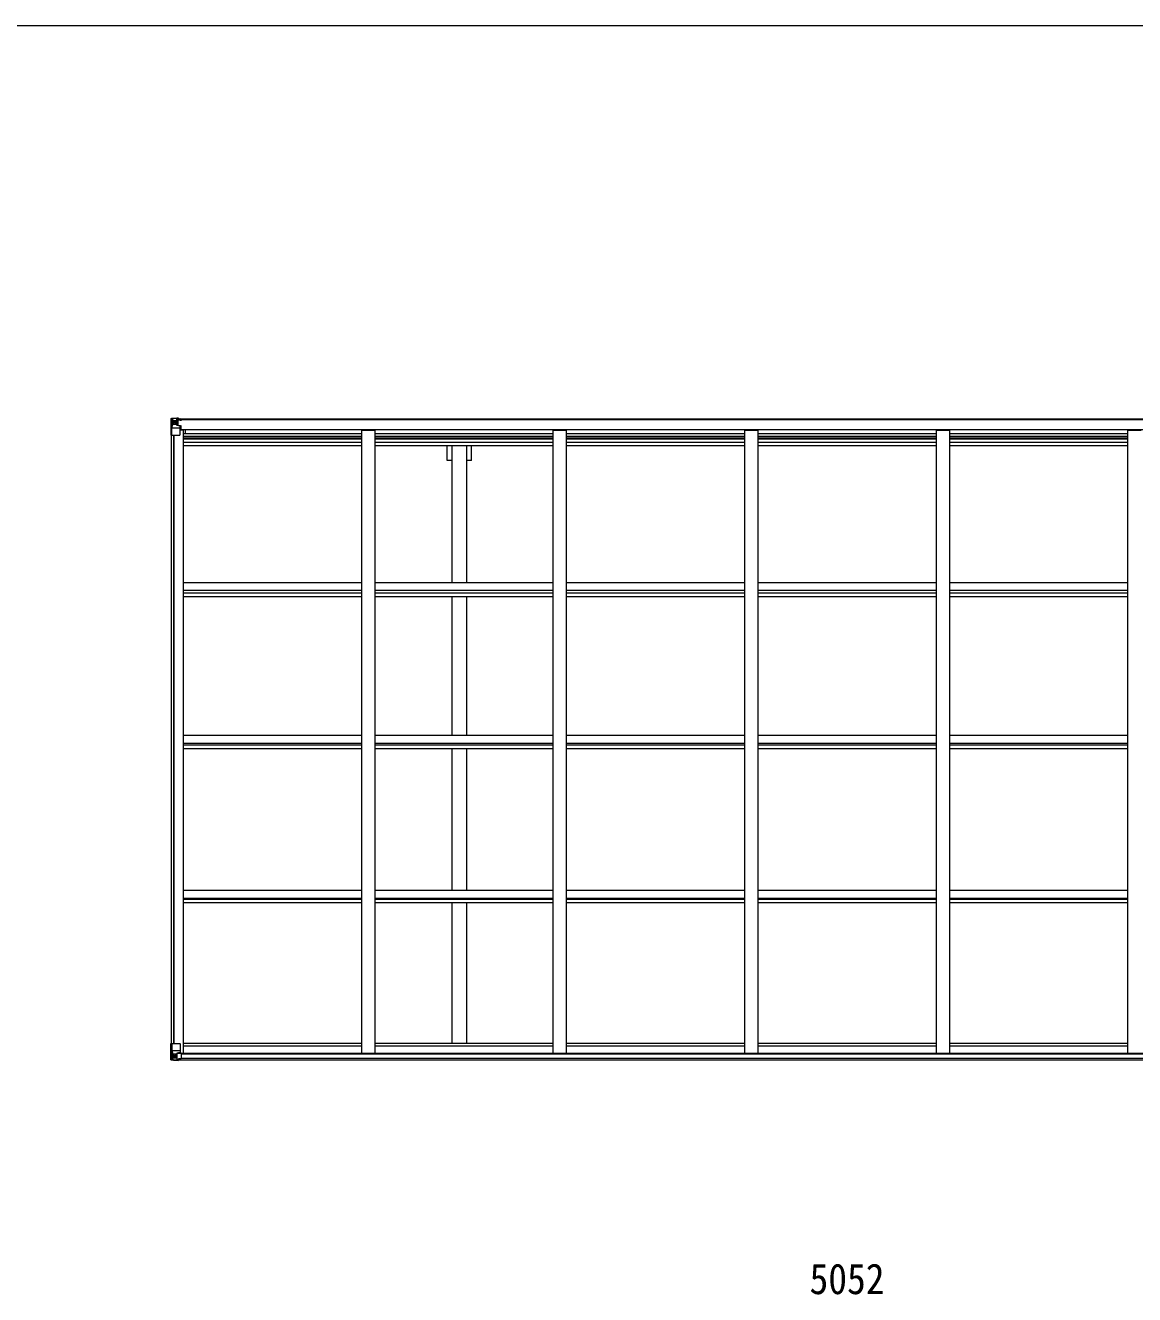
# Model space of a CAD drawing. Units: millimetres at full size, sheet at 1:30; details may follow other scales. Extents: x -8385 to 8479, y -5853 to 5787.
# Drawn here: x 31 to 4177, y 1041 to 5787 of the extents above; entities that cross this region are included whole.
import ezdxf
from ezdxf.enums import TextEntityAlignment as Align

# ---------------------------------------------------------------- set-up
doc = ezdxf.new("R2010")
doc.units = ezdxf.units.MM
doc.header["$LTSCALE"] = 30
for name, color, linetype, lineweight in [('0-1_本体', 4, 'Continuous', 9), ('0-2_部品', 7, 'Continuous', 9), ('0-A_寸法', 6, 'Continuous', 9), ('F-0_240', 7, 'Continuous', 9)]:
    doc.layers.add(name, color=color, linetype=linetype, lineweight=lineweight)
doc.styles.add('ＭＳ ゴシック', font='')
doc.styles.get('ＭＳ ゴシック').set_extended_font_data('MS Gothic')

msp = doc.modelspace()

# ---------------------------------------------------------------- linework, layer by layer
at = {"layer": '0-1_本体'}
for p, q in [((598.7, 4316.31), (5607.7, 4316.31)), ((598.7, 4314.25), (5607.7, 4314.25)), ((609.2, 4274.62), (622.2, 4274.62)), ((622.2, 1944.1), (622.2, 4274.62)), ((629.7, 4276.05), (5576.7, 4276.05)), ((629.7, 4260.97), (629.7, 4276.05)), ((1288.2, 4274.21), (1338.2, 4274.21)), ((1288.2, 1944.1), (1288.2, 4274.21)), ((1338.2, 1944.1), (1338.2, 4274.21)), ((2004.2, 4274.21), (2054.2, 4274.21)), ((2004.2, 1944.1), (2004.2, 4274.21)), ((2054.2, 1944.1), (2054.2, 4274.21)), ((2720.2, 4274.21), (2770.2, 4274.21)), ((2720.2, 1944.1), (2720.2, 4274.21)), ((2770.2, 1944.1), (2770.2, 4274.21)), ((3436.2, 4274.21), (3486.2, 4274.21)), ((3436.2, 1944.1), (3436.2, 4274.21)), ((3486.2, 1944.1), (3486.2, 4274.21)), ((4152.2, 4274.21), (4202.2, 4274.21)), ((4152.2, 1944.1), (4152.2, 4274.21)), ((577.2, 1980.45), (577.2, 4255.54)), ((586.2, 1980.45), (586.2, 4255.54)), ((586.9, 1980.45), (586.9, 4255.54)), ((622.2, 4260.97), (1288.2, 4260.97)), ((622.2, 4251.61), (1288.2, 4251.61)), ((622.2, 4244.53), (1288.2, 4244.53)), ((622.2, 4240.75), (1288.2, 4240.75)), ((622.2, 4229.4), (1288.2, 4229.4)), ((1338.2, 4260.97), (2004.2, 4260.97)), ((1338.2, 4251.61), (2004.2, 4251.61)), ((1338.2, 4244.53), (2004.2, 4244.53)), ((1338.2, 4240.75), (2004.2, 4240.75)), ((1338.2, 4229.4), (2004.2, 4229.4)), ((2054.2, 4260.97), (2720.2, 4260.97)), ((2054.2, 4251.61), (2720.2, 4251.61)), ((2054.2, 4244.53), (2720.2, 4244.53)), ((2054.2, 4240.75), (2720.2, 4240.75)), ((2054.2, 4229.4), (2720.2, 4229.4)), ((2770.2, 4260.97), (3436.2, 4260.97)), ((2770.2, 4251.61), (3436.2, 4251.61)), ((2770.2, 4244.53), (3436.2, 4244.53)), ((2770.2, 4240.75), (3436.2, 4240.75)), ((2770.2, 4229.4), (3436.2, 4229.4)), ((3486.2, 4260.97), (4152.2, 4260.97)), ((3486.2, 4251.61), (4152.2, 4251.61)), ((3486.2, 4244.53), (4152.2, 4244.53)), ((3486.2, 4240.75), (4152.2, 4240.75)), ((3486.2, 4229.4), (4152.2, 4229.4)), ((622.2, 4216.58), (1288.2, 4216.58)), ((1338.2, 4216.58), (2004.2, 4216.58)), ((1625.7, 3704.17), (1625.7, 4216.58)), ((1680.7, 3704.17), (1680.7, 4216.58)), ((1698.4, 4160.31), (1698.4, 4216.58)), ((2054.2, 4216.58), (2720.2, 4216.58)), ((2770.2, 4216.58), (3436.2, 4216.58)), ((3486.2, 4216.58), (4152.2, 4216.58)), ((1698.4, 4160.31), (1680.7, 4160.31)), ((622.2, 3704.17), (1288.2, 3704.17)), ((1338.2, 3704.17), (2004.2, 3704.17)), ((2054.2, 3704.17), (2720.2, 3704.17)), ((2770.2, 3704.17), (3436.2, 3704.17)), ((3486.2, 3704.17), (4152.2, 3704.17)), ((622.2, 3675.17), (1288.2, 3675.17)), ((622.2, 3665.2), (1288.2, 3665.2)), ((1338.2, 3675.17), (2004.2, 3675.17)), ((1338.2, 3665.2), (2004.2, 3665.2)), ((2054.2, 3675.17), (2720.2, 3675.17)), ((2054.2, 3665.2), (2720.2, 3665.2)), ((2770.2, 3675.17), (3436.2, 3675.17)), ((2770.2, 3665.2), (3436.2, 3665.2)), ((3486.2, 3675.17), (4152.2, 3675.17)), ((3486.2, 3665.2), (4152.2, 3665.2)), ((622.2, 3652.36), (1288.2, 3652.36)), ((1338.2, 3652.36), (2004.2, 3652.36)), ((1625.7, 3133.22), (1625.7, 3652.36)), ((1680.7, 3133.22), (1680.7, 3652.36)), ((2054.2, 3652.36), (2720.2, 3652.36)), ((2770.2, 3652.36), (3436.2, 3652.36)), ((3486.2, 3652.36), (4152.2, 3652.36)), ((622.2, 3133.22), (1288.2, 3133.22)), ((1338.2, 3133.22), (2004.2, 3133.22)), ((2054.2, 3133.22), (2720.2, 3133.22)), ((2770.2, 3133.22), (3436.2, 3133.22)), ((3486.2, 3133.22), (4152.2, 3133.22)), ((622.2, 3103.78), (1288.2, 3103.78)), ((622.2, 3096.62), (1288.2, 3096.62)), ((1338.2, 3103.78), (2004.2, 3103.78)), ((1338.2, 3096.62), (2004.2, 3096.62)), ((2054.2, 3103.78), (2720.2, 3103.78)), ((2054.2, 3096.62), (2720.2, 3096.62)), ((2770.2, 3103.78), (3436.2, 3103.78)), ((2770.2, 3096.62), (3436.2, 3096.62)), ((3486.2, 3103.78), (4152.2, 3103.78)), ((3486.2, 3096.62), (4152.2, 3096.62)), ((622.2, 3083.66), (1288.2, 3083.66)), ((1338.2, 3083.66), (2004.2, 3083.66)), ((1625.7, 2553.99), (1625.7, 3083.66)), ((1680.7, 2553.99), (1680.7, 3083.66)), ((2054.2, 3083.66), (2720.2, 3083.66)), ((2770.2, 3083.66), (3436.2, 3083.66)), ((3486.2, 3083.66), (4152.2, 3083.66)), ((622.2, 2553.99), (1288.2, 2553.99)), ((622.2, 2524.18), (1288.2, 2524.18)), ((622.2, 2520.39), (1288.2, 2520.39)), ((1338.2, 2553.99), (2004.2, 2553.99)), ((1338.2, 2524.18), (2004.2, 2524.18)), ((1338.2, 2520.39), (2004.2, 2520.39)), ((2054.2, 2553.99), (2720.2, 2553.99)), ((2054.2, 2524.18), (2720.2, 2524.18)), ((2054.2, 2520.39), (2720.2, 2520.39)), ((2770.2, 2553.99), (3436.2, 2553.99)), ((2770.2, 2524.18), (3436.2, 2524.18)), ((2770.2, 2520.39), (3436.2, 2520.39)), ((3486.2, 2553.99), (4152.2, 2553.99)), ((3486.2, 2524.18), (4152.2, 2524.18)), ((3486.2, 2520.39), (4152.2, 2520.39)), ((622.2, 2507.37), (1288.2, 2507.37)), ((1338.2, 2507.37), (2004.2, 2507.37)), ((1625.7, 1981.32), (1625.7, 2507.37)), ((1680.7, 1981.32), (1680.7, 2507.37)), ((2054.2, 2507.37), (2720.2, 2507.37)), ((2770.2, 2507.37), (3436.2, 2507.37)), ((3486.2, 2507.37), (4152.2, 2507.37)), ((622.2, 1981.32), (1288.2, 1981.32)), ((622.2, 1972.2), (1288.2, 1972.2)), ((1338.2, 1981.32), (2004.2, 1981.32)), ((1338.2, 1972.2), (2004.2, 1972.2)), ((2054.2, 1981.32), (2720.2, 1981.32)), ((2054.2, 1972.2), (2720.2, 1972.2)), ((2770.2, 1981.32), (3436.2, 1981.32)), ((2770.2, 1972.2), (3436.2, 1972.2)), ((3486.2, 1981.32), (4152.2, 1981.32)), ((3486.2, 1972.2), (4152.2, 1972.2)), ((603.7, 1918.65), (5602.7, 1918.65)), ((613.16, 1944.1), (5593.24, 1944.1)), ((613.7, 1941.74), (5592.7, 1941.74)), ((613.7, 1926.08), (5592.7, 1926.08))]:
    msp.add_line(p, q, dxfattribs=at)
msp.add_lwpolyline([(1625.7, 4160.31), (1608, 4160.31), (1608, 4216.58)], dxfattribs=at)
at = {"layer": '0-2_部品'}
for p, q in [((603.7, 4318.94), (597.2, 4318.54)), ((603.7, 4318.06), (603.7, 4318.94)), ((575.2, 4316.25), (575.2, 4316.21)), ((576.14, 4317.25), (576.14, 4317.25)), ((576.14, 4317.21), (576.14, 4317.25)), ((585.11, 4317.64), (577.18, 4317.17)), ((578.04, 4316.2), (578.04, 4316.13)), ((578.04, 4255.54), (578.04, 4316.13)), ((578.59, 4282.42), (582.73, 4294.51)), ((578.59, 4282.42), (585.2, 4282.21)), ((582.01, 4312.75), (579.28, 4316.42)), ((582.87, 4309.25), (585.2, 4309.3)), ((582.87, 4295.77), (582.87, 4309.25)), ((585.2, 4295.74), (582.87, 4295.77)), ((597.2, 4318.43), (585.2, 4317.65)), ((585.2, 4309.3), (597.2, 4309.3)), ((585.2, 4295.74), (597.2, 4295.74)), ((585.2, 4295.74), (585.2, 4295.74)), ((585.2, 4282.21), (609.2, 4282.21)), ((590.68, 4302.1), (590.68, 4301.14)), ((596.2, 4309.3), (597.2, 4309.3)), ((597.2, 4292.45), (597.2, 4318.54)), ((597.2, 4317.66), (603.7, 4318.06)), ((598.7, 4312.84), (597.2, 4312.84)), ((598.7, 4309.3), (597.2, 4309.3)), ((598.7, 4295.74), (597.2, 4295.74)), ((598.02, 4292.19), (608.37, 4290.53)), ((598.02, 4291.55), (598.02, 4292.19)), ((608.37, 4289.9), (598.02, 4291.55)), ((603.7, 4317.13), (598.7, 4317.04)), ((599.2, 4312.48), (598.7, 4312.48)), ((602.7, 4307.55), (598.7, 4307.55)), ((602.7, 4299.34), (598.7, 4299.34)), ((598.81, 4311.18), (602.7, 4311.18)), ((599.19, 4311.38), (599.19, 4311.55)), ((599.19, 4311.55), (599.2, 4311.55)), ((599.2, 4313.5), (599.2, 4311.55)), ((607.2, 4313.5), (599.2, 4313.5)), ((607.2, 4313.48), (599.2, 4313.48)), ((609.2, 4311.63), (599.2, 4311.55)), ((602.7, 4291.44), (602.7, 4311.41)), ((603.7, 4317.54), (603.7, 4318.06)), ((603.7, 4317.54), (603.7, 4317.13)), ((603.7, 4317.13), (603.7, 4316.31)), ((608.37, 4290.53), (608.37, 4289.9)), ((608.65, 4290.46), (612.7, 4290.42)), ((608.7, 4316.74), (608.7, 4316.31)), ((609, 4316.74), (608.7, 4316.74)), ((609, 4316.74), (610.69, 4316.31)), ((609.2, 4313.24), (614.2, 4313.24)), ((609.2, 4311.63), (609.2, 4313.24)), ((609.2, 4256.54), (609.2, 4289.64)), ((613.7, 4278.54), (609.2, 4278.54)), ((629.7, 4275.23), (609.2, 4275.23)), ((613.7, 4290.41), (612.7, 4290.42)), ((612.7, 4288.69), (613.7, 4288.69)), ((613.7, 4275.23), (613.7, 4290.41)), ((614.2, 4314.25), (614.2, 4313.24)), ((614.2, 4313.24), (615.2, 4313.24)), ((615.2, 4313.24), (615.2, 4314.25)), ((615.2, 4313.24), (615.2, 4311.68)), ((615.2, 4311.56), (615.2, 4311.68)), ((578.04, 4255.54), (608.2, 4255.54)), ((575.2, 1980.45), (608.2, 1980.45)), ((575.2, 1919.74), (575.2, 1980.45)), ((578.04, 1980.45), (578.04, 1919.86)), ((578.59, 1953.56), (585.2, 1953.78)), ((578.59, 1953.56), (582.73, 1941.48)), ((585.2, 1953.78), (609.2, 1953.78)), ((608.37, 1946.09), (598.02, 1944.44)), ((608.37, 1945.46), (608.37, 1946.09)), ((609.2, 1979.45), (609.2, 1946.35)), ((576.14, 1918.78), (576.14, 1918.73)), ((585.11, 1918.35), (577.18, 1918.82)), ((578.04, 1919.79), (578.04, 1919.86)), ((582.01, 1923.24), (579.28, 1919.57)), ((585.2, 1940.25), (582.87, 1940.22)), ((582.87, 1940.22), (582.87, 1926.74)), ((582.87, 1926.74), (585.2, 1926.68)), ((585.2, 1940.25), (585.2, 1940.25)), ((597.2, 1940.25), (585.2, 1940.25)), ((585.2, 1926.69), (597.2, 1926.69)), ((597.2, 1917.56), (585.2, 1918.34)), ((589.72, 1933.89), (589.72, 1934.85)), ((597.2, 1944.23), (603.7, 1944.23)), ((597.2, 1944.23), (597.2, 1917.45)), ((598.02, 1944.44), (598.02, 1944.23)), ((600.72, 1944.23), (608.37, 1945.46)), ((603.7, 1944.23), (612.7, 1944.2)), ((603.7, 1917.05), (603.7, 1922.99)), ((612.7, 1922.42), (603.7, 1922.37)), ((613.7, 1943.29), (613.7, 1923.14))]:
    msp.add_line(p, q, dxfattribs=at)
for points in [[(575.2, 4316.21), (575.2, 4255.54), (578.04, 4255.54)], [(576.14, 4317.25), (585.2, 4317.81), (597.2, 4318.54)], [(588.76, 4303.06), (587.8, 4303.06), (587.8, 4304.02), (588.76, 4304.02)], [(589.72, 4304.98), (589.72, 4305.94), (590.68, 4305.94), (590.68, 4304.98)], [(590.68, 4301.14), (589.72, 4301.14), (589.72, 4302.1)], [(591.64, 4304.02), (592.6, 4304.02), (592.6, 4303.06), (591.64, 4303.06)], [(603.7, 4317.54), (598.7, 4317.54), (598.7, 4292.08)], [(614.2, 4311.51), (599.2, 4311.38), (599.19, 4311.38)], [(599.2, 4312.48), (607.2, 4312.48), (607.2, 4314.25)], [(609.2, 4311.63), (609.2, 4311.62), (615.2, 4311.68)], [(612.7, 4290.42), (612.7, 4288.69), (609.2, 4288.67)], [(576.14, 1918.73), (585.2, 1918.18), (603.7, 1917.05)], [(588.76, 1931.97), (587.8, 1931.97), (587.8, 1932.93), (588.76, 1932.93)], [(589.72, 1934.85), (590.68, 1934.85), (590.68, 1933.89)], [(590.68, 1931.01), (590.68, 1930.05), (589.72, 1930.05), (589.72, 1931.01)], [(591.64, 1932.93), (592.6, 1932.93), (592.6, 1931.97), (591.64, 1931.97)], [(613.7, 1923.14), (613.69, 1923.03), (603.7, 1922.99)]]:
    msp.add_lwpolyline(points, dxfattribs=at)
for centre in [(590.2, 4303.54), (590.2, 1932.45)]:
    msp.add_circle(centre, 5.3, dxfattribs=at)
for centre, radius, start, end in [((576.2, 4316.26), 1, 93.50017, 180.00079), ((576.2, 4316.25), 0.999, 93.4424, 179.95083), ((576.2, 4316.21), 0.999, 93.4424, 179.95083), ((577.35, 4329.86), 12.7, 269.24466, 275.10311), ((579.32, 4316.25), 1.28, 131.17831, 182.45895), ((588.76, 4304.98), 0.96, 270, 0), ((588.76, 4302.1), 0.96, 0, 90), ((591.64, 4304.98), 0.96, 180, 270), ((591.64, 4302.1), 0.96, 90, 180), ((598.13, 4293.12), 0.937, 182.32209, 263.26766), ((598.13, 4292.48), 0.937, 182.32209, 263.26766), ((599.2, 4314), 0.5, 179.99802, 269.99691), ((599.2, 4313.98), 0.5, 180.00109, 270.00109), ((599.2, 4311.05), 0.5, 90.52895, 180.04464), ((599.21, 4310.87), 0.513, 91.88028, 181.04707), ((608.26, 4289.6), 0.937, 2.32209, 83.26766), ((608.26, 4288.97), 0.937, 2.32209, 83.26766), ((614.34, 4319.2), 7.69, 268.96999, 276.43426), ((608.2, 4256.54), 1, 270, 0), ((608.2, 1979.45), 1, 0, 90), ((608.26, 1947.02), 0.937, 276.73234, 357.67791), ((608.26, 1946.39), 0.937, 276.73234, 357.67791), ((576.2, 1919.78), 0.999, 180.04917, 266.5576), ((576.2, 1919.74), 0.999, 180.04917, 266.5576), ((576.2, 1919.73), 1, 179.99921, 266.49983), ((577.35, 1906.13), 12.7, 84.89689, 90.75534), ((579.32, 1919.74), 1.28, 177.54105, 228.82169), ((588.76, 1933.89), 0.96, 270, 0), ((588.76, 1931.01), 0.96, 0, 90), ((591.64, 1933.89), 0.96, 180, 270), ((591.64, 1931.01), 0.96, 90, 180), ((598.13, 1943.5), 0.937, 96.73234, 129.06602)]:
    msp.add_arc(centre, radius, start, end, dxfattribs=at)
for centre, major_axis, ratio, start_param, end_param in [((777.14, 4329.57), (201, 12.36), 0.060933, 3.1373463, 3.1378449), ((578.14, 4317.33), (2, 0.12), 0.060933, 3.1378449, 4.2119296), ((579.31, 4284.77), (0.85, 2.32), 0.403757, 2.3087461, 3.2744049), ((578.33, 4314.24), (-0.02, 3), 0.466854, 5.5234897, 6.1575023), ((579.99, 4309.16), (0.03, 5), 0.573921, 4.7320603, 5.5159136), ((581.46, 4295.79), (0, 3), 0.468246, 4.2703918, 4.7058971), ((503.45, 4309.3), (81.75, 0), 0.061163, 0, 0.0007725), ((579.31, 1951.22), (0.85, -2.32), 0.403757, 3.0087805, 3.9744392), ((578.14, 1918.66), (2, -0.12), 0.060933, 2.0712557, 3.1453404), ((777.14, 1906.42), (201, -12.36), 0.060933, 3.1453404, 3.145839), ((578.33, 1921.75), (-0.02, -3), 0.466854, 0.125683, 0.7596956), ((579.99, 1926.82), (0.03, -5), 0.573921, 0.7672717, 1.551125), ((581.46, 1940.19), (0, -3), 0.468246, 1.5772882, 2.0127935), ((503.45, 1926.69), (81.75, 0), 0.061163, 6.2824128, 6.2831853), ((612.7, 1943.29), (1, -0.021), 0.906239, 0.0187047, 1.589501), ((612.7, 1923.13), (1, 0.012), 0.707053, 4.7036637, 6.124411)]:
    msp.add_ellipse(centre, major_axis=major_axis, ratio=ratio, start_param=start_param, end_param=end_param, dxfattribs=at)
at = {"layer": 'F-0_240', "color": 5}
msp.add_line((-8385.45, 5787.34), (8054.55, 5787.34), dxfattribs=at)

# ---------------------------------------------------------------- texts
at = {"layer": '0-A_寸法', "color": 7, "style": 'ＭＳ ゴシック', "width": 0.9}
msp.add_text('5052', height=114.4, dxfattribs=at).set_placement((2962.2, 1008.89), align=Align.BOTTOM_LEFT)

doc.saveas('drawing.dxf')
